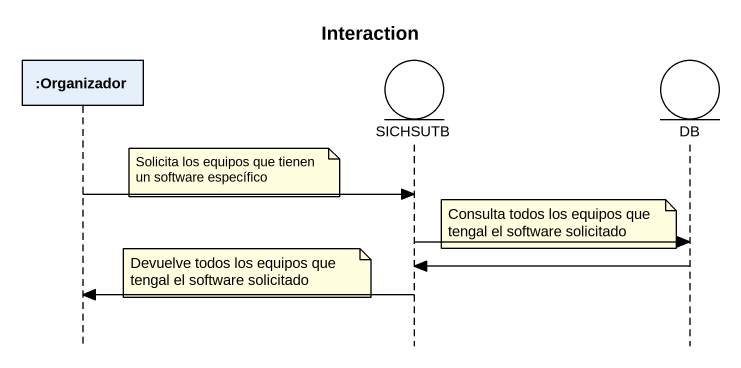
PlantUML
@startuml
title Interaction
hide footbox
participant ":Organizador" as Organizador
entity SICHSUTB
entity DB

note right of Organizador : Solicita los equipos que tienen un software específico
Organizador -> SICHSUTB
note left of DB : Consulta todos los equipos que tengal el software solicitado
SICHSUTB -> DB
DB -> SICHSUTB
note right of Organizador : Devuelve todos los equipos que tengal el software solicitado
SICHSUTB -> Organizador
@enduml
